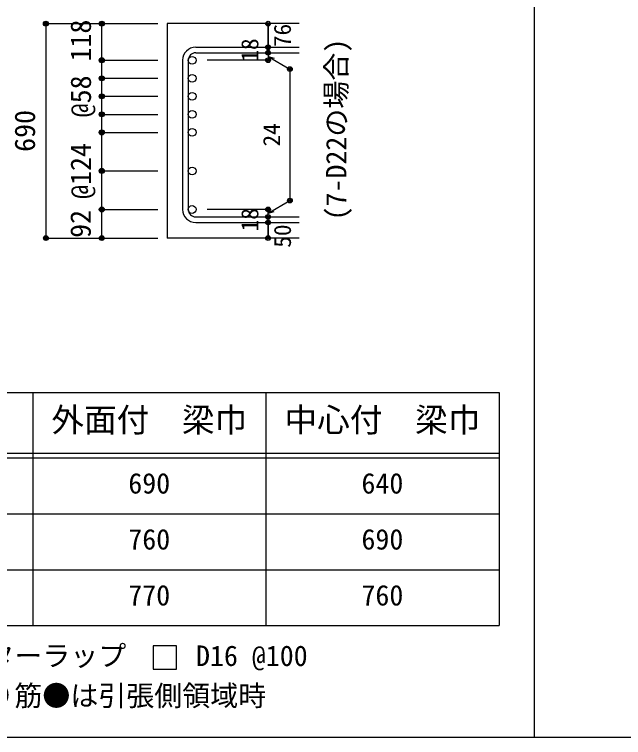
# Model space of a CAD drawing. Units: millimetres at full size, sheet at 1:30, with parts at other scales. Extents: x -5973 to 5954, y -4195 to 4201.
# Drawn here: x -2797 to -837, y -4195 to -1870 of the extents above; entities that cross this region are included whole.
import ezdxf
from ezdxf.enums import TextEntityAlignment as Align

# ---------------------------------------------------------------- set-up
doc = ezdxf.new("R2010")
doc.units = ezdxf.units.MM
doc.header["$LTSCALE"] = 30
doc.header["$PDMODE"] = 32
doc.header["$PDSIZE"] = 15
for name, color, linetype in [('0-1_躯体線', 2, 'Continuous'), ('0-5_基礎梁筋', 7, 'Continuous'), ('0-6_スタラップ筋', 7, 'Continuous'), ('0-7_文字', 4, 'Continuous'), ('0-D_寸法', 4, 'Continuous'), ('6-7_文字', 7, 'Continuous'), ('6-E_枠', 7, 'Continuous'), ('F-0_枠', 6, 'Continuous')]:
    doc.layers.add(name, color=color, linetype=linetype)
doc.styles.add('ＭＳ ゴシック', font='')
doc.styles.get('ＭＳ ゴシック').set_extended_font_data('MS Gothic')

msp = doc.modelspace()

# ---------------------------------------------------------------- linework, layer by layer
at = {"layer": '0-1_躯体線'}
for p, q in [((-1880.8, -1899.51), (-2305.8, -1899.51)), ((-2305.8, -1899.51), (-2305.8, -2589.01)), ((-1880.8, -2589.01), (-2305.8, -2589.01))]:
    msp.add_line(p, q, dxfattribs=at)
at = {"layer": '0-5_基礎梁筋', "color": 3}
for centre in [(-2225.3, -2017.21), (-2225.3, -2075.21), (-2225.3, -2133.21), (-2225.3, -2191.21), (-2225.3, -2249.21), (-2225.3, -2373.11), (-2225.3, -2373.11), (-2225.3, -2497.01), (-2225.3, -2497.01)]:
    msp.add_circle(centre, 12.5, dxfattribs=at)
at = {"layer": '0-6_スタラップ筋'}
for p, q in [((-2213.8, -1975.21), (-1880.8, -1975.21)), ((-2213.8, -1993.21), (-1880.8, -1993.21)), ((-2255.8, -2017.21), (-2255.8, -2497.01)), ((-2237.8, -2017.21), (-2237.8, -2497.01)), ((-2213.8, -2521.01), (-1880.8, -2521.01)), ((-2213.8, -2539.01), (-1880.8, -2539.01))]:
    msp.add_line(p, q, dxfattribs=at)
for centre, radius, start, end in [((-2213.8, -2017.21), 42, 90, 180), ((-2213.8, -2017.21), 24, 90, 180), ((-2213.8, -2497.01), 42, 180, 270), ((-2213.8, -2497.01), 24, 180, 270)]:
    msp.add_arc(centre, radius, start, end, dxfattribs=at)
at = {"layer": '0-D_寸法'}
for p, q in [((-2695.8, -1899.51), (-2515.8, -1899.51)), ((-2695.8, -1899.51), (-2515.8, -1899.51)), ((-2695.8, -1899.51), (-2695.8, -2589.01)), ((-2515.8, -1899.51), (-2335.8, -1899.51)), ((-2515.8, -1899.51), (-2335.8, -1899.51)), ((-2515.8, -2589.01), (-2515.8, -1899.51)), ((-1980.8, -1975.21), (-1980.8, -1899.51)), ((-1980.8, -1899.51), (-1980.8, -1975.21)), ((-1980.8, -1993.21), (-1980.8, -1975.21)), ((-1980.8, -1993.21), (-1980.8, -2017.21)), ((-2515.8, -2017.21), (-2335.8, -2017.21)), ((-2515.8, -2017.21), (-2335.8, -2017.21)), ((-1980.8, -2017.21), (-2176.89, -2017.21)), ((-1980.8, -2005.21), (-1910.74, -2045.66)), ((-1980.8, -2005.21), (-1961.48, -2010.38)), ((-1910.74, -2045.66), (-1910.74, -2468.56)), ((-2515.8, -2075.21), (-2335.8, -2075.21)), ((-2515.8, -2075.21), (-2335.8, -2075.21)), ((-2515.8, -2133.21), (-2335.8, -2133.21)), ((-2515.8, -2133.21), (-2335.8, -2133.21)), ((-2515.8, -2191.21), (-2335.8, -2191.21)), ((-2515.8, -2191.21), (-2335.8, -2191.21)), ((-2515.8, -2249.21), (-2335.8, -2249.21)), ((-2515.8, -2249.21), (-2335.8, -2249.21)), ((-2515.8, -2373.11), (-2335.8, -2373.11)), ((-2515.8, -2373.11), (-2335.8, -2373.11)), ((-2515.8, -2373.11), (-2335.8, -2373.11)), ((-2515.8, -2373.11), (-2335.8, -2373.11)), ((-1980.8, -2509.01), (-1910.74, -2468.56)), ((-2515.8, -2497.01), (-2335.8, -2497.01)), ((-2515.8, -2497.01), (-2335.8, -2497.01)), ((-2515.8, -2497.01), (-2335.8, -2497.01)), ((-2515.8, -2497.01), (-2335.8, -2497.01)), ((-1980.8, -2497.01), (-2176.89, -2497.01)), ((-1980.8, -2521.01), (-1980.8, -2497.01)), ((-1980.8, -2509.01), (-1961.48, -2503.83)), ((-1980.8, -2589.01), (-1980.8, -2521.01)), ((-1980.8, -2539.01), (-1980.8, -2589.01)), ((-2695.8, -2589.01), (-2515.8, -2589.01)), ((-2515.8, -2589.01), (-2335.8, -2589.01))]:
    msp.add_line(p, q, dxfattribs=at)
for centre, radius in [((-2695.8, -1899.51), 8), ((-2695.8, -1899.51), 7.2), ((-2695.8, -1899.51), 6.4), ((-2695.8, -1899.51), 5.6), ((-2695.8, -1899.51), 4.8), ((-2695.8, -1899.51), 4), ((-2695.8, -1899.51), 3.2), ((-2695.8, -1899.51), 2.4), ((-2695.8, -1899.51), 1.6), ((-2695.8, -1899.51), 0.8), ((-2515.8, -1899.51), 8), ((-2515.8, -1899.51), 7.2), ((-2515.8, -1899.51), 6.4), ((-2515.8, -1899.51), 5.6), ((-2515.8, -1899.51), 4.8), ((-2515.8, -1899.51), 4), ((-2515.8, -1899.51), 3.2), ((-2515.8, -1899.51), 2.4), ((-2515.8, -1899.51), 1.6), ((-2515.8, -1899.51), 0.8), ((-1980.8, -1899.51), 4), ((-1980.8, -1899.51), 3.6), ((-1980.8, -1899.51), 3.2), ((-1980.8, -1899.51), 2.8), ((-1980.8, -1899.51), 2.4), ((-1980.8, -1899.51), 2), ((-1980.8, -1899.51), 1.6), ((-1980.8, -1899.51), 1.2), ((-1980.8, -1899.51), 0.8), ((-1980.8, -1899.51), 0.4), ((-1980.8, -1975.21), 4), ((-1980.8, -1975.21), 3.6), ((-1980.8, -1975.21), 3.2), ((-1980.8, -1975.21), 2.8), ((-1980.8, -1975.21), 2.4), ((-1980.8, -1975.21), 2), ((-1980.8, -1975.21), 1.6), ((-1980.8, -1975.21), 1.2), ((-1980.8, -1975.21), 0.8), ((-1980.8, -1975.21), 0.4), ((-1980.8, -1993.21), 4), ((-1980.8, -1993.21), 3.6), ((-1980.8, -1993.21), 3.2), ((-1980.8, -1993.21), 2.8), ((-1980.8, -1993.21), 2.4), ((-1980.8, -1993.21), 2), ((-1980.8, -1993.21), 1.6), ((-1980.8, -1993.21), 1.2), ((-1980.8, -1993.21), 0.8), ((-1980.8, -1993.21), 0.4), ((-2515.8, -2017.21), 8), ((-2515.8, -2017.21), 7.2), ((-2515.8, -2017.21), 6.4), ((-2515.8, -2017.21), 5.6), ((-2515.8, -2017.21), 4.8), ((-2515.8, -2017.21), 4), ((-2515.8, -2017.21), 3.2), ((-2515.8, -2017.21), 2.4), ((-2515.8, -2017.21), 1.6), ((-2515.8, -2017.21), 0.8), ((-1980.8, -2017.21), 4), ((-1980.8, -2017.21), 3.6), ((-1980.8, -2017.21), 3.2), ((-1980.8, -2017.21), 2.8), ((-1980.8, -2017.21), 2.4), ((-1980.8, -2017.21), 2), ((-1980.8, -2017.21), 1.6), ((-1980.8, -2017.21), 1.2), ((-1980.8, -2017.21), 0.8), ((-1980.8, -2017.21), 0.4), ((-1910.74, -2045.66), 4), ((-1910.74, -2045.66), 3.6), ((-1910.74, -2045.66), 3.2), ((-1910.74, -2045.66), 2.8), ((-1910.74, -2045.66), 2.4), ((-1910.74, -2045.66), 2), ((-1910.74, -2045.66), 1.6), ((-1910.74, -2045.66), 1.2), ((-1910.74, -2045.66), 0.8), ((-1910.74, -2045.66), 0.4), ((-2515.8, -2075.21), 8), ((-2515.8, -2075.21), 7.2), ((-2515.8, -2075.21), 6.4), ((-2515.8, -2075.21), 5.6), ((-2515.8, -2075.21), 4.8), ((-2515.8, -2075.21), 4), ((-2515.8, -2075.21), 3.2), ((-2515.8, -2075.21), 2.4), ((-2515.8, -2075.21), 1.6), ((-2515.8, -2075.21), 0.8), ((-2515.8, -2133.21), 8), ((-2515.8, -2133.21), 7.2), ((-2515.8, -2133.21), 6.4), ((-2515.8, -2133.21), 5.6), ((-2515.8, -2133.21), 4.8), ((-2515.8, -2133.21), 4), ((-2515.8, -2133.21), 3.2), ((-2515.8, -2133.21), 2.4), ((-2515.8, -2133.21), 1.6), ((-2515.8, -2133.21), 0.8), ((-2515.8, -2191.21), 8), ((-2515.8, -2191.21), 7.2), ((-2515.8, -2191.21), 6.4), ((-2515.8, -2191.21), 5.6), ((-2515.8, -2191.21), 4.8), ((-2515.8, -2191.21), 4), ((-2515.8, -2191.21), 3.2), ((-2515.8, -2191.21), 2.4), ((-2515.8, -2191.21), 1.6), ((-2515.8, -2191.21), 0.8), ((-2515.8, -2249.21), 8), ((-2515.8, -2249.21), 7.2), ((-2515.8, -2249.21), 6.4), ((-2515.8, -2249.21), 5.6), ((-2515.8, -2249.21), 4.8), ((-2515.8, -2249.21), 4), ((-2515.8, -2249.21), 3.2), ((-2515.8, -2249.21), 2.4), ((-2515.8, -2249.21), 1.6), ((-2515.8, -2249.21), 0.8), ((-2515.8, -2373.11), 8), ((-2515.8, -2373.11), 8), ((-2515.8, -2373.11), 7.2), ((-2515.8, -2373.11), 7.2), ((-2515.8, -2373.11), 6.4), ((-2515.8, -2373.11), 6.4), ((-2515.8, -2373.11), 5.6), ((-2515.8, -2373.11), 5.6), ((-2515.8, -2373.11), 4.8), ((-2515.8, -2373.11), 4.8), ((-2515.8, -2373.11), 4), ((-2515.8, -2373.11), 4), ((-2515.8, -2373.11), 3.2), ((-2515.8, -2373.11), 3.2), ((-2515.8, -2373.11), 2.4), ((-2515.8, -2373.11), 2.4), ((-2515.8, -2373.11), 1.6), ((-2515.8, -2373.11), 1.6), ((-2515.8, -2373.11), 0.8), ((-2515.8, -2373.11), 0.8), ((-1910.74, -2468.56), 4), ((-1910.74, -2468.56), 3.6), ((-1910.74, -2468.56), 3.2), ((-1910.74, -2468.56), 2.8), ((-1910.74, -2468.56), 2.4), ((-1910.74, -2468.56), 2), ((-1910.74, -2468.56), 1.6), ((-1910.74, -2468.56), 1.2), ((-1910.74, -2468.56), 0.8), ((-1910.74, -2468.56), 0.4), ((-2515.8, -2497.01), 8), ((-2515.8, -2497.01), 8), ((-2515.8, -2497.01), 7.2), ((-2515.8, -2497.01), 7.2), ((-2515.8, -2497.01), 6.4), ((-2515.8, -2497.01), 6.4), ((-2515.8, -2497.01), 5.6), ((-2515.8, -2497.01), 5.6), ((-2515.8, -2497.01), 4.8), ((-2515.8, -2497.01), 4.8), ((-2515.8, -2497.01), 4), ((-2515.8, -2497.01), 4), ((-2515.8, -2497.01), 3.2), ((-2515.8, -2497.01), 3.2), ((-2515.8, -2497.01), 2.4), ((-2515.8, -2497.01), 2.4), ((-2515.8, -2497.01), 1.6), ((-2515.8, -2497.01), 1.6), ((-2515.8, -2497.01), 0.8), ((-2515.8, -2497.01), 0.8), ((-1980.8, -2497.01), 4), ((-1980.8, -2497.01), 3.6), ((-1980.8, -2497.01), 3.2), ((-1980.8, -2497.01), 2.8), ((-1980.8, -2497.01), 2.4), ((-1980.8, -2497.01), 2), ((-1980.8, -2497.01), 1.6), ((-1980.8, -2497.01), 1.2), ((-1980.8, -2497.01), 0.8), ((-1980.8, -2497.01), 0.4), ((-1980.8, -2521.01), 4), ((-1980.8, -2521.01), 3.6), ((-1980.8, -2521.01), 3.2), ((-1980.8, -2521.01), 2.8), ((-1980.8, -2521.01), 2.4), ((-1980.8, -2521.01), 2), ((-1980.8, -2521.01), 1.6), ((-1980.8, -2521.01), 1.2), ((-1980.8, -2521.01), 0.8), ((-1980.8, -2521.01), 0.4), ((-1980.8, -2539.01), 4), ((-1980.8, -2539.01), 3.6), ((-1980.8, -2539.01), 3.2), ((-1980.8, -2539.01), 2.8), ((-1980.8, -2539.01), 2.4), ((-1980.8, -2539.01), 2), ((-1980.8, -2539.01), 1.6), ((-1980.8, -2539.01), 1.2), ((-1980.8, -2539.01), 0.8), ((-1980.8, -2539.01), 0.4), ((-2695.8, -2589.01), 7.2), ((-2695.8, -2589.01), 6.4), ((-2695.8, -2589.01), 5.6), ((-2695.8, -2589.01), 4.8), ((-2695.8, -2589.01), 4), ((-2695.8, -2589.01), 3.2), ((-2695.8, -2589.01), 2.4), ((-2695.8, -2589.01), 1.6), ((-2695.8, -2589.01), 0.8), ((-2515.8, -2589.01), 7.2), ((-2515.8, -2589.01), 6.4), ((-2515.8, -2589.01), 5.6), ((-2515.8, -2589.01), 4.8), ((-2515.8, -2589.01), 4), ((-2515.8, -2589.01), 3.2), ((-2515.8, -2589.01), 2.4), ((-2515.8, -2589.01), 1.6), ((-2515.8, -2589.01), 0.8), ((-1980.8, -2589.01), 4), ((-1980.8, -2589.01), 3.6), ((-1980.8, -2589.01), 3.2), ((-1980.8, -2589.01), 2.8), ((-1980.8, -2589.01), 2.4), ((-1980.8, -2589.01), 2), ((-1980.8, -2589.01), 1.6), ((-1980.8, -2589.01), 1.2), ((-1980.8, -2589.01), 0.8), ((-1980.8, -2589.01), 0.4)]:
    msp.add_circle(centre, radius, dxfattribs=at)
at = {"layer": '0-D_寸法', "color": 7}
for p in [(-2695.8, -1899.51), (-2695.8, -1899.51), (-2515.8, -1899.51), (-1980.8, -1899.51), (-1980.8, -1975.21), (-1980.8, -1993.21), (-2515.8, -2017.21), (-1980.8, -2017.21), (-1910.74, -2045.66), (-2515.8, -2075.21), (-2515.8, -2133.21), (-2515.8, -2191.21), (-2515.8, -2249.21), (-2515.8, -2373.11), (-1910.74, -2468.56), (-2515.8, -2497.01), (-1980.8, -2497.01), (-1980.8, -2521.01), (-1980.8, -2539.01), (-2695.8, -2589.01), (-2695.8, -2589.01), (-2515.8, -2589.01), (-1980.8, -2589.01)]:
    msp.add_point(p, dxfattribs=at)
at = {"layer": '6-7_文字'}
msp.add_lwpolyline([(-2350.59, -3975.21), (-2275.59, -3975.21), (-2275.59, -3900.21), (-2350.59, -3900.21)], close=True, dxfattribs=at)
at = {"layer": '6-E_枠', "color": 3}
for p, q in [((-3400.52, -3085.43), (-1238, -3085.43)), ((-1238, -3085.43), (-1238, -3835.43)), ((-3400.52, -3835.43), (-1238, -3835.43))]:
    msp.add_line(p, q, dxfattribs=at)
at = {"layer": '6-E_枠'}
for p, q in [((-2738, -3085.43), (-2738, -3835.43)), ((-1988, -3085.43), (-1988, -3835.43)), ((-3400.52, -3280.43), (-1238, -3280.43)), ((-3400.52, -3295.43), (-1238, -3295.43)), ((-3400.52, -3475.43), (-1238, -3475.43)), ((-3400.52, -3655.43), (-1238, -3655.43))]:
    msp.add_line(p, q, dxfattribs=at)
at = {"layer": 'F-0_枠', "color": 2}
msp.add_line((-1124.64, 4201.15), (-1124.64, -4195.24), dxfattribs=at)
at = {"layer": 'F-0_枠'}
msp.add_line((5954.1, -4195.24), (-5972.88, -4195.24), dxfattribs=at)

# ---------------------------------------------------------------- texts
at = {"layer": '0-7_文字', "color": 7, "style": 'ＭＳ ゴシック'}
msp.add_text('(7-D22の場合)', height=65.98, rotation=90, dxfattribs=at).set_placement((-1708.91, -2532.31), align=Align.BOTTOM_LEFT)
at = {"layer": '0-D_寸法', "style": 'ＭＳ ゴシック'}
for s, height, p in [('118', 65.98, (-2530.92, -2021.22)), ('76', 54.99, (-1890.92, -1974.89)), ('18', 54.99, (-1995.8, -2021.71)), ('@58', 65.98, (-2530.8, -2200.71)), ('690', 65.98, (-2710.8, -2311.76)), ('24', 54.99, (-1925.74, -2294.61)), ('@124', 65.98, (-2530.8, -2463.11)), ('92', 65.98, (-2531.49, -2588.3)), ('18', 54.99, (-1995.8, -2567.51)), ('50', 54.99, (-1890.8, -2620.01))]:
    msp.add_text(s, height=height, rotation=90, dxfattribs=at).set_placement(p, align=Align.BOTTOM_LEFT)
at = {"layer": '6-7_文字', "color": 2, "style": 'ＭＳ ゴシック'}
for s, p in [('外面付\u3000梁巾', (-2678, -3235.43)), ('中心付\u3000梁巾', (-1928, -3235.43))]:
    msp.add_text(s, height=76.98, dxfattribs=at).set_placement(p, align=Align.BOTTOM_LEFT)
at = {"layer": '6-7_文字', "style": 'ＭＳ ゴシック'}
for s, p in [('690', (-2430.5, -3430.43)), ('640', (-1680.5, -3430.43)), ('760', (-2430.5, -3610.43)), ('690', (-1680.5, -3610.43)), ('770', (-2430.5, -3790.43)), ('760', (-1680.5, -3790.43)), ('※ 基礎梁スターラップ     D16 @100', (-3381.96, -3985.01)), ('※ 柱型立上り筋●は引張側領域時', (-3381.96, -4113.51))]:
    msp.add_text(s, height=65.98, dxfattribs=at).set_placement(p, align=Align.BOTTOM_LEFT)

doc.saveas('drawing.dxf')
